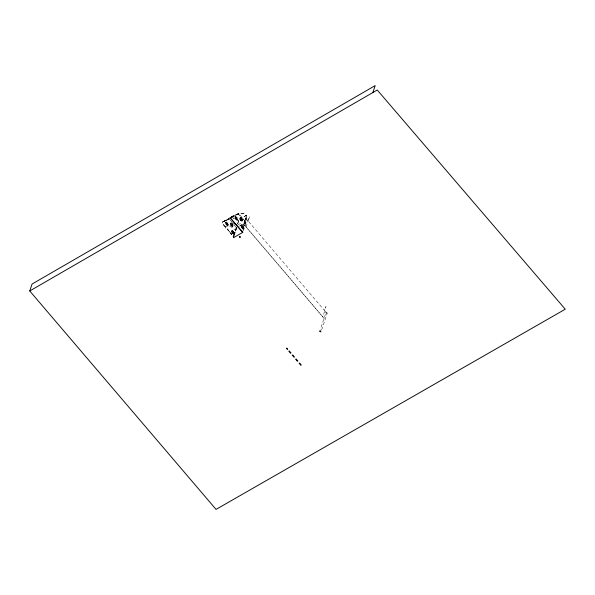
<?xml version="1.0" encoding="UTF-8"?>
<svg xmlns="http://www.w3.org/2000/svg" width="595" height="595" viewBox="0 0 595 595"><rect width="100%" height="100%" fill="white"/><g stroke="black" fill="none" stroke-linecap="round" stroke-linejoin="round"><path stroke-width="0.45" stroke-dasharray="2.98 2.23" d="M223.363 225.126L223.46 224.248L223.274 224.962M228.331 231.091L228.636 230.317L226.755 228.116L227.015 229.075M229.306 232.236L229.417 231.232L229.201 232.05M230.287 233.389L230.391 232.377L230.183 233.203M244.686 222.113C246.546 221.719 244.932 218.253 245.772 219.481M230.384 217.673L222.604 222.017L228.815 218.967M230.986 217.168L222.694 222.18M225.26 220.857L228.978 218.729M233.352 216.007L231.128 217.249M231.12 217.182L231.232 217.153C235.479 215.204 243.392 210.362 246.523 216.327C243.972 209.931 235.099 214.929 231.076 216.967L230.845 217.153M245.482 218.387C246.159 220.782 247.654 217.101 245.482 218.387L241.972 228.889M325.948 312.68C326.499 315.082 328.195 311.483 325.948 312.68L320.385 329.303M222.113 223.162L222.53 221.92M225.267 226.918L224.702 225.914L225.535 226.688L225.297 227.409M227.833 230.064L228.354 230.51L227.714 229.239L227.126 229.209M231.79 217.458L237.888 214.222L237.636 213.917L230.518 218.239M237.836 214.371L238.483 213.88M233.657 235.218L236.572 226.502M237.427 223.951L239.153 219.31L247.051 215.048L242.44 229.03M233.895 235.345L236.513 227.498M237.695 223.98L239.279 219.57L246.836 215.07L242.202 228.911M234.289 234.653L236.646 227.61L230.057 219.882M234.199 235.352L236.691 227.907L239.071 226.546M246.04 226.955L248.011 221.065L246.561 219.138L248.063 220.901L249.506 216.602L248.279 221.154L324.394 310.389L326 306.499L324.61 310.642L326.157 312.457L324.736 311.007L322.765 316.897M242.976 230.384L246.791 218.893M243.422 230.741L246.189 222.463L238.744 213.731L231.455 216.632M324.141 318.474L244.605 225.208L324.193 318.459M321.664 329.861L327.228 313.238M238.528 220.842L235.895 218.045L233.017 218.008M222.753 222.054L228.949 219.213M238.632 220.738L235.59 218.179L233.091 218.276M222.218 221.935L229.246 219.176L236.691 227.907M231.976 217.019L233.456 216.163M230.622 217.941L237.636 213.917M237.941 214.178L238.744 213.731M239.636 225.892L245.623 222.463L238.431 214.029M239.859 226.093L246.189 222.463M223.846 225.349L224.218 225.788M224.702 226.323L225.289 226.844M223.504 225.304L224.285 225.222L224.404 226.368M237.621 219.183L237.517 219.034A2.492 1.145 60.2 0 1 237.606 219.875M243.266 226.732A1.971 0.907 60.2 0 1 243.526 227.454L243.63 227.669M244.567 222.047L244.895 222.069M225.988 222.21L225.974 222.061A2.06 0.945 60.2 0 1 226.509 222.151A2.492 1.145 60.2 0 0 225.988 222.21A1.971 0.907 60.2 0 0 225.706 222.456M225.289 228.235A14.325 6.582 60.2 0 1 235.799 230.577M232.586 224.665A1.971 0.907 60.2 0 1 232.838 225.386A1.889 0.87 60.2 0 0 231.633 224.709A1.421 0.654 60.2 0 1 231.187 224.159L231.143 224.084A2.06 0.945 60.2 0 1 232.615 224.62M227.848 223.75A1.971 0.907 60.2 0 1 228.101 224.471M225.624 222.396A2.06 0.945 60.2 0 0 226.896 224.546L226.903 224.486A1.421 0.654 60.2 0 0 226.814 223.891A1.956 0.9 60.2 0 1 225.884 222.106M227.788 223.653A2.06 0.945 60.2 0 0 226.323 223.11L226.368 223.184A1.421 0.654 60.2 0 0 226.814 223.735A1.889 0.87 60.2 0 1 228.049 224.375M238.097 224.732A12.361 5.675 60.2 0 1 244.984 226.085M234.11 233.813A2.492 1.145 60.2 0 0 234.021 232.972L234.133 233.121A2.06 0.945 60.2 0 1 234.103 233.731M235.018 217.882A2.492 1.145 60.2 0 0 236.089 219.481L235.992 219.488A2.06 0.945 60.2 0 1 235.449 218.685M237.613 219.101A2.06 0.945 60.2 0 1 237.598 219.793M237.293 218.209A2.06 0.945 60.2 0 0 235.821 217.666L235.865 217.74A1.421 0.654 60.2 0 0 236.312 218.291A1.889 0.87 60.2 0 1 237.546 218.93A1.971 0.907 60.2 0 0 237.264 218.246M236.17 219.458A1.421 0.654 60.2 0 0 236.356 219.265L236.364 219.22A2.432 1.116 60.2 0 1 235.084 217.19A1.726 0.788 60.2 0 0 235.151 217.904M233.768 232.184A1.971 0.907 60.2 0 1 234.021 232.905M233.798 232.139A2.06 0.945 60.2 0 0 232.325 231.604L232.37 231.678A1.421 0.654 60.2 0 0 232.816 232.229A1.889 0.87 60.2 0 1 234.051 232.861M243.519 227.528A2.492 1.145 60.2 0 1 243.615 228.368M243.623 227.595A2.06 0.945 60.2 0 1 243.608 228.287M243.296 226.695A2.06 0.945 60.2 0 0 241.83 226.16L241.875 226.234A1.421 0.654 60.2 0 0 242.314 226.784A1.889 0.87 60.2 0 1 243.548 227.416M231.693 234.304C230.488 235.04 230.778 231.834 231.693 234.304M230.622 233.329L231.663 234.742L231.128 233.255A0.848 0.387 60.2 0 0 230.912 233.136L230.622 233.329M231.723 225.46L231.715 225.52A2.06 0.945 60.2 0 1 230.451 223.37A1.971 0.907 60.2 0 1 230.711 223.08A1.956 0.9 60.2 0 0 231.633 224.865A1.421 0.654 60.2 0 1 231.723 225.46M232.905 232.98L232.898 233.039A2.06 0.945 60.2 0 1 231.633 230.89A1.971 0.907 60.2 0 1 231.894 230.6A1.956 0.9 60.2 0 0 232.816 232.385A1.421 0.654 60.2 0 1 232.905 232.98M236.401 219.042L236.393 219.101A2.06 0.945 60.2 0 1 235.129 216.952A1.971 0.907 60.2 0 1 235.382 216.662A1.956 0.9 60.2 0 0 236.312 218.447A1.421 0.654 60.2 0 1 236.401 219.042M241.228 220.016L241.22 220.076A2.06 0.945 60.2 0 1 239.949 217.926A1.971 0.907 60.2 0 1 240.209 217.636A1.956 0.9 60.2 0 0 241.139 219.421A1.421 0.654 60.2 0 1 241.228 220.016M242.41 227.535L242.403 227.595A2.06 0.945 60.2 0 1 241.131 225.446A1.971 0.907 60.2 0 1 241.392 225.155A1.956 0.9 60.2 0 0 242.321 226.94A1.421 0.654 60.2 0 1 242.41 227.535M226.866 224.672L226.851 224.709A1.421 0.654 60.2 0 1 226.673 224.91A2.514 1.153 60.2 0 1 225.654 223.348A1.726 0.788 60.2 0 1 225.587 222.642A2.432 1.116 60.2 0 0 226.866 224.672M231.693 225.639L231.678 225.684A1.421 0.654 60.2 0 1 231.5 225.877A2.514 1.153 60.2 0 1 230.481 224.322A1.726 0.788 60.2 0 1 230.406 223.608A2.432 1.116 60.2 0 0 231.693 225.639M232.876 233.158L232.861 233.203A1.421 0.654 60.2 0 1 232.682 233.396A2.514 1.153 60.2 0 1 231.663 231.842A1.726 0.788 60.2 0 1 231.589 231.128A2.432 1.116 60.2 0 0 232.876 233.158M241.191 220.195L241.176 220.239A1.421 0.654 60.2 0 1 240.997 220.433A2.514 1.153 60.2 0 1 239.978 218.878A1.726 0.788 60.2 0 1 239.911 218.164A2.432 1.116 60.2 0 0 241.191 220.195M242.373 227.714L242.358 227.759A1.421 0.654 60.2 0 1 242.18 227.952A2.514 1.153 60.2 0 1 241.161 226.397A1.726 0.788 60.2 0 1 241.094 225.684A2.432 1.116 60.2 0 0 242.373 227.714M240.916 220.455L240.819 220.455A2.06 0.945 60.2 0 1 240.268 219.659A2.492 1.145 60.2 0 0 240.916 220.455M226.591 224.932L226.494 224.932A2.06 0.945 60.2 0 1 225.944 224.129A2.492 1.145 60.2 0 0 226.591 224.932M231.41 225.899L231.314 225.899A2.06 0.945 60.2 0 1 230.771 225.103A2.492 1.145 60.2 0 0 231.41 225.899M242.091 227.974L242.001 227.974A2.06 0.945 60.2 0 1 241.451 227.178A2.492 1.145 60.2 0 0 242.091 227.974M232.593 233.418L232.496 233.418A2.06 0.945 60.2 0 1 231.953 232.623A2.492 1.145 60.2 0 0 232.593 233.418M241.696 219.451L241.644 219.429A1.421 0.654 60.2 0 0 241.272 219.451A1.889 0.87 60.2 0 1 240.916 220.544A1.971 0.907 60.2 0 0 241.429 220.998A2.06 0.945 60.2 0 0 241.696 219.451M236.87 218.484L236.817 218.462A1.421 0.654 60.2 0 0 236.453 218.477A1.889 0.87 60.2 0 1 236.089 219.57A1.971 0.907 60.2 0 0 236.602 220.031A2.06 0.945 60.2 0 0 236.87 218.484M242.879 226.97L242.827 226.948A1.421 0.654 60.2 0 0 242.455 226.97A1.889 0.87 60.2 0 1 242.091 228.064A1.971 0.907 60.2 0 0 242.611 228.517A2.06 0.945 60.2 0 0 242.879 226.97M232.199 224.903L232.147 224.873A1.421 0.654 60.2 0 0 231.775 224.895A1.889 0.87 60.2 0 1 231.41 225.988A1.971 0.907 60.2 0 0 231.931 226.45A2.06 0.945 60.2 0 0 232.199 224.903M227.372 223.928L227.32 223.906A1.421 0.654 60.2 0 0 226.948 223.928A1.889 0.87 60.2 0 1 226.591 225.014A1.971 0.907 60.2 0 0 227.104 225.475A2.06 0.945 60.2 0 0 227.372 223.928M233.381 232.422L233.329 232.392A1.421 0.654 60.2 0 0 232.957 232.414A1.889 0.87 60.2 0 1 232.593 233.508A1.971 0.907 60.2 0 0 233.114 233.969A2.06 0.945 60.2 0 0 233.381 232.422M241.875 219.548L241.823 219.518A2.432 1.116 60.2 0 1 241.667 221.117A1.726 0.788 60.2 0 0 242.143 221.147A2.514 1.153 60.2 0 0 242.225 219.867A1.421 0.654 60.2 0 0 241.875 219.548M237.048 218.581L237.003 218.551A2.432 1.116 60.2 0 1 236.84 220.143A1.726 0.788 60.2 0 0 237.323 220.172A2.514 1.153 60.2 0 0 237.405 218.893A1.421 0.654 60.2 0 0 237.048 218.581M243.058 227.067L243.005 227.037A2.432 1.116 60.2 0 1 242.849 228.636A1.726 0.788 60.2 0 0 243.325 228.666A2.514 1.153 60.2 0 0 243.407 227.387A1.421 0.654 60.2 0 0 243.058 227.067M232.37 224.992L232.325 224.962A2.432 1.116 60.2 0 1 232.162 226.561A1.726 0.788 60.2 0 0 232.645 226.591A2.514 1.153 60.2 0 0 232.727 225.312A1.421 0.654 60.2 0 0 232.37 224.992M227.55 224.025L227.498 223.995A2.432 1.116 60.2 0 1 227.342 225.587A1.726 0.788 60.2 0 0 227.818 225.617A2.514 1.153 60.2 0 0 227.9 224.345A1.421 0.654 60.2 0 0 227.55 224.025M233.552 232.511L233.508 232.481A2.432 1.116 60.2 0 1 233.344 234.08A1.726 0.788 60.2 0 0 233.828 234.11A2.514 1.153 60.2 0 0 233.909 232.831A1.421 0.654 60.2 0 0 233.552 232.511M242.448 220.15L242.336 220.001A2.492 1.145 60.2 0 1 242.433 220.849A2.06 0.945 60.2 0 0 242.448 220.15M232.95 225.602L232.838 225.453A2.492 1.145 60.2 0 1 232.928 226.293A2.06 0.945 60.2 0 0 232.95 225.602M228.123 224.627L228.019 224.479A2.492 1.145 60.2 0 1 228.108 225.319A2.06 0.945 60.2 0 0 228.175 224.65M240.692 218.715L240.648 218.64A2.06 0.945 60.2 0 1 242.113 219.176A1.971 0.907 60.2 0 1 242.366 219.897A1.889 0.87 60.2 0 0 241.131 219.265A1.421 0.654 60.2 0 1 240.692 218.715M240.551 218.454L240.514 218.387A1.421 0.654 60.2 0 1 240.343 217.889A2.514 1.153 60.2 0 1 241.392 218.127A1.726 0.788 60.2 0 1 241.927 218.841A2.432 1.116 60.2 0 0 240.551 218.454M241.726 225.974L241.696 225.907A1.421 0.654 60.2 0 1 241.525 225.408A2.514 1.153 60.2 0 1 242.574 225.646A1.726 0.788 60.2 0 1 243.11 226.36A2.432 1.116 60.2 0 0 241.726 225.974M235.724 217.487L235.687 217.413A1.421 0.654 60.2 0 1 235.516 216.922A2.514 1.153 60.2 0 1 236.565 217.16A1.726 0.788 60.2 0 1 237.1 217.867A2.432 1.116 60.2 0 0 235.724 217.487M231.046 223.899L231.016 223.832A1.421 0.654 60.2 0 1 230.838 223.333A2.514 1.153 60.2 0 1 231.894 223.579A1.726 0.788 60.2 0 1 232.422 224.285A2.432 1.116 60.2 0 0 231.046 223.899M232.229 231.418L232.199 231.351A1.421 0.654 60.2 0 1 232.02 230.853A2.514 1.153 60.2 0 1 233.076 231.098A1.726 0.788 60.2 0 1 233.604 231.805A2.432 1.116 60.2 0 0 232.229 231.418M226.226 222.932L226.189 222.857A1.421 0.654 60.2 0 1 226.018 222.366A2.514 1.153 60.2 0 1 227.067 222.604A1.726 0.788 60.2 0 1 227.602 223.311A2.432 1.116 60.2 0 0 226.226 222.932M241.496 225.252L241.481 225.111A2.06 0.945 60.2 0 1 242.016 225.2A2.492 1.145 60.2 0 0 241.496 225.252M240.313 217.733L240.298 217.591A2.06 0.945 60.2 0 1 240.834 217.681A2.492 1.145 60.2 0 0 240.313 217.733M235.486 216.766L235.471 216.617A2.06 0.945 60.2 0 1 236.014 216.706A2.492 1.145 60.2 0 0 235.486 216.766M231.991 230.704L231.983 230.555A2.06 0.945 60.2 0 1 232.519 230.644A2.492 1.145 60.2 0 0 231.991 230.704M230.815 223.184L230.8 223.036A2.06 0.945 60.2 0 1 231.336 223.125A2.492 1.145 60.2 0 0 230.815 223.184"/><path stroke-width="0.89" d="M29.75 290.977L377.26 90.016L565.25 309.214L216.052 509.394L29.75 290.977L32.078 284.023L375.185 85.606L372.857 92.567M233.404 237.293L233.991 235.531M233.404 237.74L242.901 232.295L230.659 218.395L242.388 232.139M241.481 231.7L241.451 231.723M286.812 348.068L287.72 349.124M289.259 350.946L290.977 352.947M292.688 354.955L294.406 356.963M296.109 358.971L297.827 360.979M299.538 362.987L301.249 364.995M286.381 348.32L287.288 349.369M288.828 351.191L290.546 353.192M292.257 355.208L293.967 357.208M295.678 359.216L297.396 361.225M299.107 363.233L300.817 365.241M233.233 236.312L233.59 236.133L233.233 236.312M239.339 236.765C240.016 239.16 241.511 235.479 239.339 236.765M319.798 331.058C320.348 333.46 322.044 329.861 319.798 331.058"/></g></svg>
